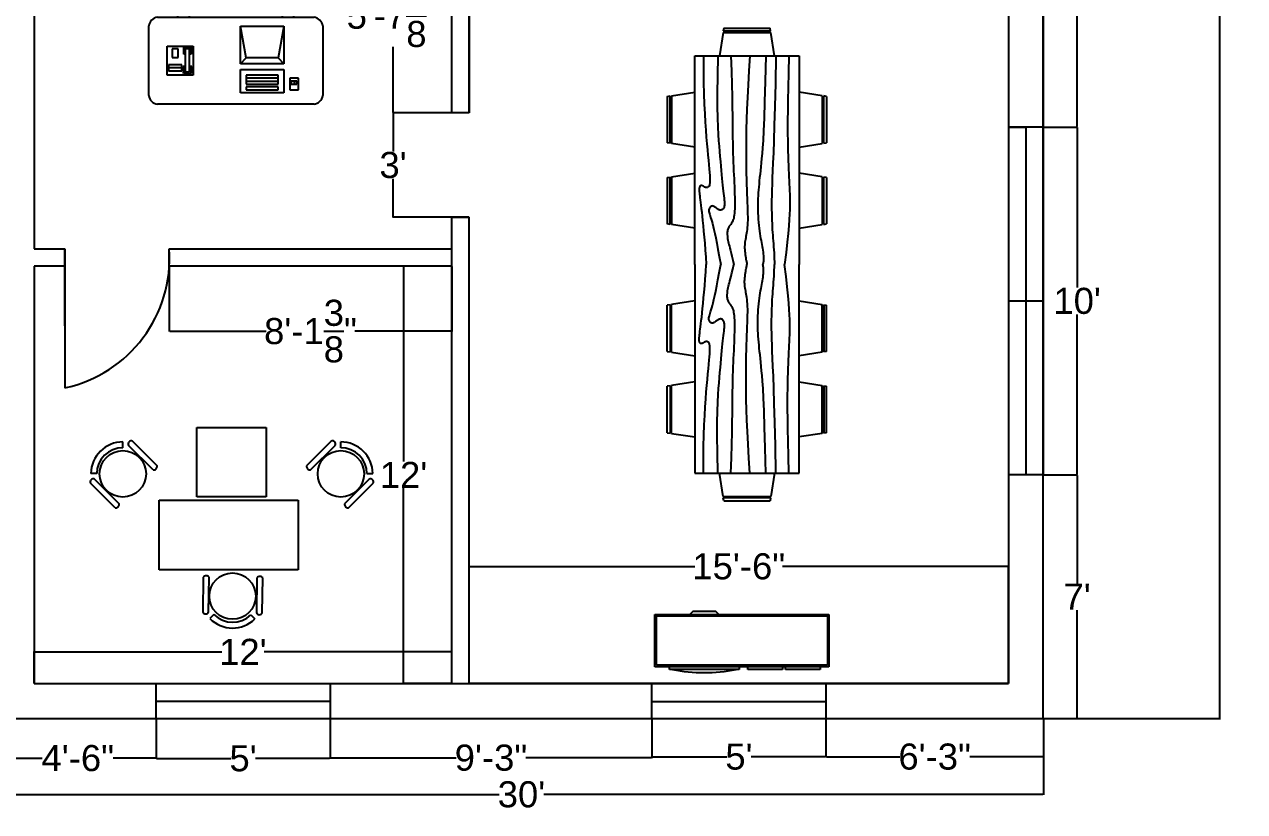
# Model space of a CAD drawing. Header units: inches. Extents: x 90 to 795, y -179 to 540.
# Drawn here: x 374.3 to 795, y -179.1 to 92.5 of the extents above; entities that cross this region are included whole.
import ezdxf

# ---------------------------------------------------------------- set-up
doc = ezdxf.new("R2010")
doc.units = ezdxf.units.IN
doc.header["$MEASUREMENT"] = 0
doc.layers.get('0').update_dxf_attribs({"color": 5})
for name, color, linetype in [('border', 14, 'Continuous'), ('chair', 205, 'Continuous'), ('dimension', 30, 'Continuous'), ('dining table', 65, 'Continuous'), ('door', 100, 'Continuous'), ('table', 140, 'Continuous'), ('technology', 230, 'Continuous'), ('windows', 50, 'Continuous')]:
    doc.layers.add(name, color=color, linetype=linetype)
doc.styles.add('Annotative', font='arial.ttf')
doc.dimstyles.get("Standard").update_dxf_attribs({"dimtxt": 9, "dimasz": 0.18, "dimexe": 0.18, "dimexo": 0.0625, "dimgap": 0.09, "dimtad": 0, "dimtih": 1, "dimtoh": 1, "dimdec": 4, "dimzin": 0, "dimdsep": 46, "dimlunit": 4, "dimtxsty": 'Annotative', "dimcen": 0.09, "dimadec": 0, "dimazin": 0, "dimtfac": 1, "dimtdec": 4, "dimtofl": 0, "dimtmove": 0, "dimatfit": 3, "dimfxl": 1, "dimtolj": 1, "dimtzin": 0, "dimarcsym": 0})

# ---------------------------------------------------------------- blocks, each defined once
blk = doc.blocks.new('*D3')
at = {"layer": 'Defpoints', "color": 0, "transparency": 16777216}
for p in [(725.6, 501.08), (725.6, -146.92), (786.52, -146.92)]:
    blk.add_point(p, dxfattribs=at)
at = {"layer": 'dimension', "color": 0, "lineweight": -2, "transparency": 16777216}
for p, q in [((725.66, 501.08), (786.7, 501.08)), ((786.52, 500.9), (786.52, 181.75)), ((786.52, -146.74), (786.52, 172.42)), ((725.66, -146.92), (786.7, -146.92))]:
    blk.add_line(p, q, dxfattribs=at)
at = {"layer": 'dimension', "color": 0, "transparency": 16777216}
for points in [[(786.49, 500.9), (786.55, 500.9), (786.52, 501.08)], [(786.49, -146.74), (786.55, -146.74), (786.52, -146.92)]]:
    blk.add_solid(points, dxfattribs=at)
at = {"layer": 'dimension', "color": 0, "transparency": 16777216, "insert": (786.52, 177.08), "char_height": 9, "attachment_point": 5, "style": 'Annotative'}
blk.add_mtext("\\A1;54'", dxfattribs=at)
blk = doc.blocks.new('*D6')
at = {"layer": 'Defpoints', "color": 0, "transparency": 16777216}
for p in [(424.22, 9.08), (521.6, 9.08), (424.22, -13.28)]:
    blk.add_point(p, dxfattribs=at)
at = {"layer": 'dimension', "color": 0, "lineweight": -2, "transparency": 16777216}
for p, q in [((424.22, 9.02), (424.22, -13.46)), ((521.6, 9.02), (521.6, -13.46)), ((424.4, -13.28), (457.59, -13.28)), ((521.42, -13.28), (488.24, -13.28))]:
    blk.add_line(p, q, dxfattribs=at)
at = {"layer": 'dimension', "color": 0, "transparency": 16777216}
for points in [[(424.4, -13.25), (424.4, -13.31), (424.22, -13.28)], [(521.42, -13.25), (521.42, -13.31), (521.6, -13.28)]]:
    blk.add_solid(points, dxfattribs=at)
at = {"layer": 'dimension', "color": 0, "transparency": 16777216, "insert": (472.91, -13.28), "char_height": 9, "attachment_point": 5, "style": 'Annotative'}
blk.add_mtext('\\A1;8\'-1{\\H1.000000x;\\S3/8;}"', dxfattribs=at)
blk = doc.blocks.new('*D7')
at = {"layer": 'border', "color": 0, "lineweight": -2, "transparency": 16777216}
for p, q in [((377.6, -134.86), (377.6, -123.78)), ((377.78, -123.96), (442.3, -123.96)), ((521.42, -123.96), (456.9, -123.96)), ((521.6, -134.86), (521.6, -123.78))]:
    blk.add_line(p, q, dxfattribs=at)
at = {"layer": 'border', "color": 0, "transparency": 16777216}
for points in [[(377.78, -123.93), (377.78, -123.99), (377.6, -123.96)], [(521.42, -123.93), (521.42, -123.99), (521.6, -123.96)]]:
    blk.add_solid(points, dxfattribs=at)
at = {"layer": 'Defpoints', "color": 0, "transparency": 16777216}
for p in [(521.6, -123.96), (377.6, -134.92), (521.6, -134.92)]:
    blk.add_point(p, dxfattribs=at)
at = {"layer": 'border', "color": 0, "transparency": 16777216, "insert": (449.6, -123.96), "char_height": 9, "attachment_point": 5, "style": 'Annotative'}
blk.add_mtext("\\A1;12'", dxfattribs=at)
blk = doc.blocks.new('*D9')
at = {"layer": 'Defpoints', "color": 0, "transparency": 16777216}
for p in [(365.66, -146.92), (419.66, -146.92), (419.66, -160.65)]:
    blk.add_point(p, dxfattribs=at)
at = {"layer": 'dimension', "color": 0, "lineweight": -2, "transparency": 16777216}
for p, q in [((365.66, -146.98), (365.66, -160.83)), ((419.66, -146.98), (419.66, -160.83)), ((365.84, -160.65), (380.43, -160.65)), ((419.48, -160.65), (404.9, -160.65))]:
    blk.add_line(p, q, dxfattribs=at)
at = {"layer": 'dimension', "color": 0, "transparency": 16777216}
for points in [[(365.84, -160.62), (365.84, -160.68), (365.66, -160.65)], [(419.48, -160.62), (419.48, -160.68), (419.66, -160.65)]]:
    blk.add_solid(points, dxfattribs=at)
at = {"layer": 'dimension', "color": 0, "transparency": 16777216, "insert": (392.66, -160.65), "char_height": 9, "attachment_point": 5, "style": 'Annotative'}
blk.add_mtext('\\A1;4\'-6"', dxfattribs=at)
blk = doc.blocks.new('*D10')
at = {"layer": 'Defpoints', "color": 0, "transparency": 16777216}
for p in [(419.66, -146.98), (479.66, -146.92), (479.66, -160.71)]:
    blk.add_point(p, dxfattribs=at)
at = {"layer": 'dimension', "color": 0, "lineweight": -2, "transparency": 16777216}
for p, q in [((419.66, -147.04), (419.66, -160.89)), ((479.66, -146.98), (479.66, -160.89)), ((419.84, -160.71), (445.43, -160.71)), ((479.48, -160.71), (453.89, -160.71))]:
    blk.add_line(p, q, dxfattribs=at)
at = {"layer": 'dimension', "color": 0, "transparency": 16777216}
for points in [[(419.84, -160.68), (419.84, -160.74), (419.66, -160.71)], [(479.48, -160.68), (479.48, -160.74), (479.66, -160.71)]]:
    blk.add_solid(points, dxfattribs=at)
at = {"layer": 'dimension', "color": 0, "transparency": 16777216, "insert": (449.66, -160.71), "char_height": 9, "attachment_point": 5, "style": 'Annotative'}
blk.add_mtext("\\A1;5'", dxfattribs=at)
blk = doc.blocks.new('*D11')
at = {"layer": 'Defpoints', "color": 0, "transparency": 16777216}
for p in [(479.66, -146.98), (590.66, -146.92), (590.66, -160.5)]:
    blk.add_point(p, dxfattribs=at)
at = {"layer": 'dimension', "color": 0, "lineweight": -2, "transparency": 16777216}
for p, q in [((479.66, -147.04), (479.66, -160.68)), ((590.66, -146.98), (590.66, -160.68)), ((479.84, -160.5), (523.11, -160.5)), ((590.48, -160.5), (547.21, -160.5))]:
    blk.add_line(p, q, dxfattribs=at)
at = {"layer": 'dimension', "color": 0, "transparency": 16777216}
for points in [[(479.84, -160.47), (479.84, -160.53), (479.66, -160.5)], [(590.48, -160.47), (590.48, -160.53), (590.66, -160.5)]]:
    blk.add_solid(points, dxfattribs=at)
at = {"layer": 'dimension', "color": 0, "transparency": 16777216, "insert": (535.16, -160.5), "char_height": 9, "attachment_point": 5, "style": 'Annotative'}
blk.add_mtext('\\A1;9\'-3"', dxfattribs=at)
blk = doc.blocks.new('*D12')
at = {"layer": 'Defpoints', "color": 0, "transparency": 16777216}
for p in [(590.66, -146.98), (650.66, -146.92), (650.66, -160.13)]:
    blk.add_point(p, dxfattribs=at)
at = {"layer": 'dimension', "color": 0, "lineweight": -2, "transparency": 16777216}
for p, q in [((590.66, -147.04), (590.66, -160.31)), ((650.66, -146.98), (650.66, -160.31)), ((590.84, -160.13), (616.43, -160.13)), ((650.48, -160.13), (624.89, -160.13))]:
    blk.add_line(p, q, dxfattribs=at)
at = {"layer": 'dimension', "color": 0, "transparency": 16777216}
for points in [[(590.84, -160.1), (590.84, -160.16), (590.66, -160.13)], [(650.48, -160.1), (650.48, -160.16), (650.66, -160.13)]]:
    blk.add_solid(points, dxfattribs=at)
at = {"layer": 'dimension', "color": 0, "transparency": 16777216, "insert": (620.66, -160.13), "char_height": 9, "attachment_point": 5, "style": 'Annotative'}
blk.add_mtext("\\A1;5'", dxfattribs=at)
blk = doc.blocks.new('*D13')
at = {"layer": 'Defpoints', "color": 0, "transparency": 16777216}
for p in [(650.66, -146.98), (725.66, -146.92), (725.66, -160.13)]:
    blk.add_point(p, dxfattribs=at)
at = {"layer": 'dimension', "color": 0, "lineweight": -2, "transparency": 16777216}
for p, q in [((650.66, -147.04), (650.66, -160.31)), ((725.66, -146.98), (725.66, -160.31)), ((650.84, -160.13), (676.09, -160.13)), ((725.48, -160.13), (700.24, -160.13))]:
    blk.add_line(p, q, dxfattribs=at)
at = {"layer": 'dimension', "color": 0, "transparency": 16777216}
for points in [[(650.84, -160.1), (650.84, -160.16), (650.66, -160.13)], [(725.48, -160.1), (725.48, -160.16), (725.66, -160.13)]]:
    blk.add_solid(points, dxfattribs=at)
at = {"layer": 'dimension', "color": 0, "transparency": 16777216, "insert": (688.16, -160.13), "char_height": 9, "attachment_point": 5, "style": 'Annotative'}
blk.add_mtext('\\A1;6\'-3"', dxfattribs=at)
blk = doc.blocks.new('Entertainment Center')
at = {"linetype": 'Continuous'}
for p, q in [((-4, 0), (-5, -1)), ((4, 0), (-4, 0)), ((5, -1), (4, 0)), ((-17, -19), (-17, -1)), ((-17, -1), (43, -1)), ((-16.5, -18.5), (-16.5, -1.5)), ((-16.5, -1.5), (42.5, -1.5)), ((42.5, -1.5), (42.5, -18.5)), ((43, -1), (43, -19)), ((43, -19), (-17, -19)), ((42.5, -18.5), (-16.5, -18.5)), ((-12, -20), (-12, -19)), ((12, -20), (-12, -20)), ((12, -19), (12, -20)), ((15, -20), (15, -19)), ((27, -20), (15, -20)), ((27, -19), (27, -20)), ((28, -20), (28, -19)), ((40, -20), (28, -20)), ((40, -19), (40, -20))]:
    blk.add_line(p, q, dxfattribs=at)
blk.add_arc((0, 40), 61, 259.6111, 280.3889, dxfattribs=at)
blk = doc.blocks.new('*D25')
at = {"layer": 'Defpoints', "color": 0, "transparency": 16777216}
for p in [(713.6, -94.49), (527.6, -134.92), (713.6, -134.92)]:
    blk.add_point(p, dxfattribs=at)
at = {"layer": 'dimension', "color": 0, "lineweight": -2, "transparency": 16777216}
for p, q in [((527.6, -134.86), (527.6, -94.31)), ((527.78, -94.49), (605.47, -94.49)), ((713.42, -94.49), (635.72, -94.49)), ((713.6, -134.86), (713.6, -94.31))]:
    blk.add_line(p, q, dxfattribs=at)
at = {"layer": 'dimension', "color": 0, "transparency": 16777216}
for points in [[(527.78, -94.46), (527.78, -94.52), (527.6, -94.49)], [(713.42, -94.46), (713.42, -94.52), (713.6, -94.49)]]:
    blk.add_solid(points, dxfattribs=at)
at = {"layer": 'dimension', "color": 0, "transparency": 16777216, "insert": (620.6, -94.49), "char_height": 9, "attachment_point": 5, "style": 'Annotative'}
blk.add_mtext('\\A1;15\'-6"', dxfattribs=at)
blk = doc.blocks.new('Desk - 30 x 60 in.')
at = {"linetype": 'Continuous'}
for p, q in [((-26.999995, 0), (26.999995, 0)), ((-29.999995, -27), (-29.999995, -3)), ((29.999995, -3), (29.999995, -27)), ((26.999995, -30), (-26.999995, -30)), ((-20.000005, -30), (-20.000005, -31)), ((-20.000005, -31), (-16.000005, -31)), ((-16.000005, -31), (-16.000005, -30)), ((15.999995, -31), (15.999995, -30)), ((19.999995, -31), (15.999995, -31)), ((19.999995, -30), (19.999995, -31))]:
    blk.add_line(p, q, dxfattribs=at)
for centre, start, end in [((-26.499995, -3.5), 98.1301, 171.8699), ((26.499995, -3.5), 8.130102, 81.8699), ((-26.499995, -26.5), 188.1301, 261.8699), ((26.499995, -26.5), 278.1301, 351.8699)]:
    blk.add_arc(centre, 3.535534, start, end, dxfattribs=at)
blk = doc.blocks.new('Computer Terminal')
at = {"linetype": 'Continuous'}
for p, q in [((-10, 11.5), (5, 11.5)), ((-8, 0.5), (-10, 11.5)), ((-10, -1.5), (-10, 11.5)), ((5, 11.5), (3, 0.5)), ((5, 11.5), (5, -1.5)), ((-10, -1.5), (-8, 0.5)), ((3, 0.5), (-8, 0.5)), ((3, 0.5), (5, -1.5)), ((5, -1.5), (-10, -1.5)), ((-10, -11.5), (-10, -3.5)), ((-10, -3.5), (5, -3.5)), ((5, -3.5), (5, -11.5)), ((-8, -5.5), (-8, -8.5)), ((3, -5.5), (-8, -5.5)), ((3, -6.5), (-8, -6.5)), ((-8, -7.5), (3, -7.5)), ((3, -8.5), (3, -5.5)), ((10, -6.5), (7, -6.5)), ((7, -6.5), (7, -10.5)), ((9.5, -7.5), (7.5, -7.5)), ((7.5, -7.5), (7.5, -8.5)), ((8.5, -7.5), (8.5, -8.5)), ((9.5, -8.5), (9.5, -7.5)), ((10, -10.5), (10, -6.5)), ((5, -11.5), (-10, -11.5)), ((-8, -8.5), (3, -8.5)), ((-8, -9.5), (-8, -10.5)), ((3, -9.5), (-8, -9.5)), ((-8, -10.5), (3, -10.5)), ((3, -10.5), (3, -9.5)), ((7, -10.5), (10, -10.5)), ((7.5, -8.5), (9.5, -8.5))]:
    blk.add_line(p, q, dxfattribs=at)
blk = doc.blocks.new('Phone - Desk')
at = {"linetype": 'Continuous'}
for p, q in [((-4.5, -5), (-4.5, 5)), ((-4.5, 5), (4.5, 5)), ((-4, 4.5), (-4, 2)), ((-3.75, 4.5), (-3.75, 2.25)), ((-1.25, 4.5), (-3.75, 4.5)), ((-1.25, 2.25), (-1.25, 4.5)), ((-1, 2), (-1, 4.5)), ((4.5, 5), (4.5, -5)), ((-4, 2), (-3.25, 2)), ((-3.75, 2.25), (-3.25, 2.25)), ((-3.25, 4), (-3.25, -4)), ((-3.25, 4), (-1.75, 4)), ((-1.75, -4), (-1.75, 4)), ((-1.75, 2.25), (-1.25, 2.25)), ((-1.75, 2), (-1, 2)), ((4, 3.5), (-0.5, 3.5)), ((-0.5, 3.5), (-0.5, 1.5)), ((-0.5, 2.5), (4, 2.5)), ((-0.5, 1.5), (4, 1.5)), ((4, 1.5), (4, 3.5)), ((-3.75, -2.25), (-3.25, -2.25)), ((-3.75, -4.5), (-3.75, -2.25)), ((-3.25, -4), (-1.75, -4)), ((-1.75, -2.25), (-1.25, -2.25)), ((-1.25, -2.25), (-1.25, -4.5)), ((2.75, -1), (0.75, -1)), ((0.75, -1), (0.75, -4)), ((0.75, -4), (2.75, -4)), ((2.75, -4), (2.75, -1)), ((4.5, -5), (-4.5, -5)), ((-1.25, -4.5), (-3.75, -4.5))]:
    blk.add_line(p, q, dxfattribs=at)
blk = doc.blocks.new('*D31')
at = {"layer": 'Defpoints', "color": 0, "transparency": 16777216}
for p in [(501.38, 61.96), (527.6, 61.96), (527.6, 25.96)]:
    blk.add_point(p, dxfattribs=at)
at = {"layer": 'dimension', "color": 0, "lineweight": -2, "transparency": 16777216}
for p, q in [((527.54, 61.96), (501.2, 61.96)), ((501.38, 61.78), (501.38, 48.65)), ((501.38, 26.14), (501.38, 39.27)), ((527.54, 25.96), (501.2, 25.96))]:
    blk.add_line(p, q, dxfattribs=at)
at = {"layer": 'dimension', "color": 0, "transparency": 16777216}
for points in [[(501.35, 61.78), (501.41, 61.78), (501.38, 61.96)], [(501.35, 26.14), (501.41, 26.14), (501.38, 25.96)]]:
    blk.add_solid(points, dxfattribs=at)
at = {"layer": 'dimension', "color": 0, "transparency": 16777216, "insert": (501.38, 43.96), "char_height": 9, "attachment_point": 5, "style": 'Annotative'}
blk.add_mtext("\\A1;3'", dxfattribs=at)
blk = doc.blocks.new('*D32')
at = {"layer": 'Defpoints', "color": 0, "transparency": 16777216}
for p in [(365.66, -146.92), (725.66, -146.92), (725.66, -173.15)]:
    blk.add_point(p, dxfattribs=at)
at = {"layer": 'dimension', "color": 0, "lineweight": -2, "transparency": 16777216}
for p, q in [((365.66, -146.98), (365.66, -173.33)), ((725.66, -146.98), (725.66, -173.33)), ((365.84, -173.15), (537.94, -173.15)), ((725.48, -173.15), (553.39, -173.15))]:
    blk.add_line(p, q, dxfattribs=at)
at = {"layer": 'dimension', "color": 0, "transparency": 16777216}
for points in [[(365.84, -173.12), (365.84, -173.18), (365.66, -173.15)], [(725.48, -173.12), (725.48, -173.18), (725.66, -173.15)]]:
    blk.add_solid(points, dxfattribs=at)
at = {"layer": 'dimension', "color": 0, "transparency": 16777216, "insert": (545.66, -173.15), "char_height": 9, "attachment_point": 5, "style": 'Annotative'}
blk.add_mtext("\\A1;30'", dxfattribs=at)
blk = doc.blocks.new('*D33')
at = {"layer": 'Defpoints', "color": 0, "transparency": 16777216}
for p in [(725.6, -62.92), (737.29, -62.92), (725.6, -146.92)]:
    blk.add_point(p, dxfattribs=at)
at = {"layer": 'dimension', "color": 0, "lineweight": -2, "transparency": 16777216}
for p, q in [((725.66, -62.92), (737.47, -62.92)), ((737.29, -63.1), (737.29, -100.33)), ((737.29, -146.74), (737.29, -109.51)), ((725.66, -146.92), (737.47, -146.92))]:
    blk.add_line(p, q, dxfattribs=at)
at = {"layer": 'dimension', "color": 0, "transparency": 16777216}
for points in [[(737.26, -63.1), (737.32, -63.1), (737.29, -62.92)], [(737.26, -146.74), (737.32, -146.74), (737.29, -146.92)]]:
    blk.add_solid(points, dxfattribs=at)
at = {"layer": 'dimension', "color": 0, "transparency": 16777216, "insert": (737.29, -104.92), "char_height": 9, "attachment_point": 5, "style": 'Annotative'}
blk.add_mtext("\\A1;7'", dxfattribs=at)
blk = doc.blocks.new('*D34')
at = {"layer": 'Defpoints', "color": 0, "transparency": 16777216}
for p in [(725.6, 57.08), (737.29, 57.08), (725.6, -62.92)]:
    blk.add_point(p, dxfattribs=at)
at = {"layer": 'dimension', "color": 0, "lineweight": -2, "transparency": 16777216}
for p, q in [((725.66, 57.08), (737.47, 57.08)), ((737.29, 56.9), (737.29, 1.77)), ((737.29, -62.74), (737.29, -7.6)), ((725.66, -62.92), (737.47, -62.92))]:
    blk.add_line(p, q, dxfattribs=at)
at = {"layer": 'dimension', "color": 0, "transparency": 16777216}
for points in [[(737.26, 56.9), (737.32, 56.9), (737.29, 57.08)], [(737.26, -62.74), (737.32, -62.74), (737.29, -62.92)]]:
    blk.add_solid(points, dxfattribs=at)
at = {"layer": 'dimension', "color": 0, "transparency": 16777216, "insert": (737.29, -2.92), "char_height": 9, "attachment_point": 5, "style": 'Annotative'}
blk.add_mtext("\\A1;10'", dxfattribs=at)
blk = doc.blocks.new('*D35')
at = {"layer": 'Defpoints', "color": 0, "transparency": 16777216}
for p in [(725.6, 197.08), (737.26, 197.08), (725.6, 57.08)]:
    blk.add_point(p, dxfattribs=at)
at = {"layer": 'dimension', "color": 0, "lineweight": -2, "transparency": 16777216}
for p, q in [((725.66, 197.08), (737.44, 197.08)), ((737.26, 196.9), (737.26, 131.77)), ((737.26, 57.26), (737.26, 122.4)), ((725.66, 57.08), (737.44, 57.08))]:
    blk.add_line(p, q, dxfattribs=at)
at = {"layer": 'dimension', "color": 0, "transparency": 16777216}
for points in [[(737.23, 196.9), (737.29, 196.9), (737.26, 197.08)], [(737.23, 57.26), (737.29, 57.26), (737.26, 57.08)]]:
    blk.add_solid(points, dxfattribs=at)
at = {"layer": 'dimension', "color": 0, "transparency": 16777216, "insert": (737.26, 127.08), "char_height": 9, "attachment_point": 5, "style": 'Annotative'}
blk.add_mtext('\\A1;11\'-8"', dxfattribs=at)
blk = doc.blocks.new('*D47')
at = {"layer": 'Defpoints', "color": 0, "transparency": 16777216}
for p in [(501.38, 129.08), (521.6, 129.08), (521.6, 61.96)]:
    blk.add_point(p, dxfattribs=at)
at = {"layer": 'dimension', "color": 0, "lineweight": -2, "transparency": 16777216}
for p, q in [((521.54, 129.08), (501.2, 129.08)), ((501.38, 128.9), (501.38, 106.3)), ((501.38, 62.14), (501.38, 84.74)), ((521.54, 61.96), (501.2, 61.96))]:
    blk.add_line(p, q, dxfattribs=at)
at = {"layer": 'dimension', "color": 0, "transparency": 16777216}
for points in [[(501.35, 128.9), (501.41, 128.9), (501.38, 129.08)], [(501.35, 62.14), (501.41, 62.14), (501.38, 61.96)]]:
    blk.add_solid(points, dxfattribs=at)
at = {"layer": 'dimension', "color": 0, "transparency": 16777216, "insert": (501.38, 95.52), "char_height": 9, "attachment_point": 5, "style": 'Annotative'}
blk.add_mtext('\\A1;5\'-7{\\H1.000000x;\\S1/8;}"', dxfattribs=at)
blk = doc.blocks.new('*D48')
at = {"layer": 'Defpoints', "color": 0, "transparency": 16777216}
for p in [(504.99, 9.08), (521.6, 9.08), (521.6, -134.92)]:
    blk.add_point(p, dxfattribs=at)
at = {"layer": 'dimension', "color": 0, "lineweight": -2, "transparency": 16777216}
for p, q in [((521.54, 9.08), (504.81, 9.08)), ((504.99, 8.9), (504.99, -58.31)), ((504.99, -134.74), (504.99, -67.53)), ((521.54, -134.92), (504.81, -134.92))]:
    blk.add_line(p, q, dxfattribs=at)
at = {"layer": 'dimension', "color": 0, "transparency": 16777216}
for points in [[(504.96, 8.9), (505.02, 8.9), (504.99, 9.08)], [(504.96, -134.74), (505.02, -134.74), (504.99, -134.92)]]:
    blk.add_solid(points, dxfattribs=at)
at = {"layer": 'dimension', "color": 0, "transparency": 16777216, "insert": (504.99, -62.92), "char_height": 9, "attachment_point": 5, "style": 'Annotative'}
blk.add_mtext("\\A1;12'", dxfattribs=at)

msp = doc.modelspace()

# ---------------------------------------------------------------- linework, layer by layer
for p, q in [((527.59969, 61.95707), (527.59969, 129.08207)), ((527.59969, 61.95707), (521.59969, 61.95707)), ((521.59969, 25.95707), (527.59969, 25.95707)), ((388.22469, -11.5187), (388.22469, 15.08207)), ((424.22469, 9.01957), (424.22469, 15.08207)), ((377.59969, 9.08207), (377.59969, 9.08207)), ((521.59969, 9.08207), (424.22469, 9.08207)), ((590.66219, -147.04293), (590.66219, -146.54293))]:
    msp.add_line(p, q)
at = {"layer": 'border'}
for p, q in [((725.59969, 197.08207), (725.59969, 57.08207)), ((377.59969, 129.08207), (377.59969, 15.08207)), ((521.59969, 61.95707), (521.59969, 129.08207)), ((527.59969, 129.08207), (527.59969, 61.95707)), ((725.59969, -146.91793), (725.59969, 129.08207)), ((713.59969, 98.86013), (713.59969, -134.91793)), ((725.59969, 57.08207), (725.59969, -2.91793)), ((521.59969, 9.08207), (521.59969, 25.95707)), ((527.59969, -134.91793), (527.59969, 25.95707)), ((377.59969, 15.08207), (388.22469, 15.08207)), ((424.22469, 15.08207), (521.59969, 15.08207)), ((388.22469, 9.08207), (377.59969, 9.08207)), ((377.59969, 9.08207), (377.59969, -134.91793)), ((521.59969, 9.08207), (424.22469, 9.08207)), ((521.59969, -134.91793), (521.59969, 9.08207)), ((725.59969, -2.91793), (725.59969, -62.91793)), ((377.59969, -134.91793), (713.59969, -134.91793)), ((377.59969, -134.91793), (521.59969, -134.91793)), ((713.59969, -134.91793), (527.59969, -134.91793)), ((590.66219, -134.91793), (650.66219, -134.91793)), ((365.66219, -146.91793), (725.59969, -146.91793)), ((365.66219, -146.91793), (419.66219, -146.91793)), ((479.66219, -146.91793), (590.66219, -146.91793)), ((590.66219, -146.91793), (650.66219, -146.91793))]:
    msp.add_line(p, q, dxfattribs=at)
at = {"layer": 'chair'}
for p, q in [((408.23736, -53.5301), (408.2478, -51.53013)), ((418.61677, -61.19771), (410.13149, -52.71243)), ((411.5457, -51.29822), (420.03099, -59.7835)), ((480.034, -51.29822), (471.54872, -59.7835)), ((472.96293, -61.19771), (481.44821, -52.71243)), ((483.34235, -53.5301), (483.3319, -51.53013)), ((399.19062, -62.4622), (397.19068, -62.44714)), ((492.38908, -62.4622), (494.38903, -62.44714)), ((405.53505, -74.27943), (397.04977, -65.79415)), ((398.46398, -64.37994), (406.94926, -72.86522)), ((493.11572, -64.37994), (484.63044, -72.86522)), ((486.04465, -74.27943), (494.52993, -65.79415)), ((435.94564, -98.14323), (435.76881, -110.14193)), ((437.76859, -110.1714), (437.94542, -98.1727)), ((454.44398, -98.41586), (454.26715, -110.41455)), ((456.26693, -110.44403), (456.44376, -98.44533)), ((439.62583, -111.0411), (438.20146, -112.44508)), ((452.3386, -111.14739), (453.7393, -112.575))]:
    msp.add_line(p, q, dxfattribs=at)
for centre in [(408.19036, -62.52998), (483.38934, -62.52998), (446.03548, -104.72316)]:
    msp.add_circle(centre, 8, dxfattribs=at)
for centre, radius, start, end in [((408.19036, -62.52998), 11, 89.7008281, 179.568539), ((408.19036, -62.52998), 9, 89.7008281, 179.568539), ((411.0687, -52.23542), 1.05161, 63.0253232, 206.9746768), ((480.51101, -52.23542), 1.05161, 333.0253232, 116.9746768), ((483.38934, -62.52998), 11, 0.431461, 90.2991719), ((483.38934, -62.52998), 9, 0.431461, 90.2991719), ((418.75112, -59.91784), 1.2869, 264.0077811, 5.9922189), ((472.82859, -59.91784), 1.2869, 174.0077811, 275.9922189), ((397.98697, -65.31714), 1.05161, 63.0253232, 206.9746768), ((493.59273, -65.31714), 1.05161, 333.0253232, 116.9746768), ((405.66939, -72.99956), 1.2869, 264.0077811, 5.9922189), ((485.91031, -72.99956), 1.2869, 174.0077811, 275.9922189), ((436.9336, -98.96789), 1.2869, 38.163427, 140.1478649), ((455.43194, -99.24051), 1.2869, 38.163427, 140.1478649), ((436.77349, -109.83129), 1.05161, 197.1809691, 341.1303227), ((446.03548, -104.72316), 11, 224.587107, 314.4548178), ((446.03548, -104.72316), 9, 224.587107, 314.4548178), ((455.27183, -110.10392), 1.05161, 197.1809691, 341.1303227)]:
    msp.add_arc(centre, radius, start, end, dxfattribs=at)
at = {"layer": 'dining table', "linetype": 'Continuous'}
for p, q in [((615.17056, 89.66714), (613.9201, 81.66414)), ((615.17443, 89.66654), (631.64399, 89.66654)), ((615.40484, 91.16654), (615.24867, 90.16694)), ((631.56327, 90.16654), (615.25146, 90.16654)), ((615.40484, 91.16654), (631.40484, 91.16654)), ((631.56115, 90.16624), (631.40484, 91.16654)), ((632.8896, 81.66414), (631.63934, 89.66584)), ((605.40484, 9.66654), (605.40484, 81.66654)), ((605.40484, 81.66654), (641.40484, 81.66654)), ((641.40484, 81.66654), (641.40484, 9.66654)), ((595.90484, 67.66654), (596.90442, 67.82274)), ((595.90484, 67.66654), (595.90484, 51.66654)), ((596.90484, 51.50814), (596.90484, 67.81994)), ((597.40425, 67.90084), (605.40722, 69.15124)), ((597.40484, 67.89694), (597.40484, 51.42734)), ((649.40544, 67.90084), (641.40246, 69.15124)), ((649.40484, 67.89694), (649.40484, 51.42734)), ((649.90484, 51.50814), (649.90484, 67.81994)), ((650.90484, 67.66654), (649.90528, 67.82274)), ((650.90484, 67.66654), (650.90484, 51.66654)), ((596.90518, 51.51024), (595.90484, 51.66654)), ((605.40722, 50.18174), (597.40558, 51.43204)), ((641.40246, 50.18174), (649.40412, 51.43204)), ((649.90451, 51.51024), (650.90484, 51.66654)), ((595.90484, 39.66654), (596.90442, 39.82274)), ((595.90484, 39.66654), (595.90484, 23.66654)), ((596.90484, 23.50814), (596.90484, 39.81994)), ((597.40425, 39.90084), (605.40722, 41.15124)), ((597.40484, 39.89694), (597.40484, 23.42734)), ((649.40544, 39.90084), (641.40246, 41.15124)), ((649.40484, 39.89694), (649.40484, 23.42734)), ((649.90484, 23.50814), (649.90484, 39.81994)), ((650.90484, 39.66654), (649.90528, 39.82274)), ((650.90484, 39.66654), (650.90484, 23.66654)), ((596.90518, 23.51024), (595.90484, 23.66654)), ((605.40722, 22.18174), (597.40558, 23.43204)), ((641.40246, 22.18174), (649.40412, 23.43204)), ((649.90451, 23.51024), (650.90484, 23.66654)), ((605.40484, 9.66654), (605.40484, -62.33346)), ((641.40484, -62.33346), (641.40484, 9.66654)), ((596.90518, -4.17716), (595.90484, -4.33346)), ((596.90484, -4.17506), (596.90484, -20.48686)), ((597.40484, -20.56386), (597.40484, -4.09426)), ((605.40722, -2.84866), (597.40558, -4.09896)), ((641.40246, -2.84866), (649.40412, -4.09896)), ((649.40484, -20.56386), (649.40484, -4.09426)), ((649.90451, -4.17716), (650.90484, -4.33346)), ((649.90484, -4.17506), (649.90484, -20.48686)), ((595.90484, -20.33346), (595.90484, -4.33346)), ((650.90484, -20.33346), (650.90484, -4.33346)), ((595.90484, -20.33346), (596.90442, -20.48966)), ((597.40425, -20.56776), (605.40722, -21.81816)), ((649.40544, -20.56776), (641.40246, -21.81816)), ((650.90484, -20.33346), (649.90528, -20.48966)), ((596.90518, -32.17716), (595.90484, -32.33346)), ((595.90484, -48.33346), (595.90484, -32.33346)), ((596.90484, -32.17506), (596.90484, -48.48686)), ((597.40484, -48.56386), (597.40484, -32.09426)), ((605.40722, -30.84866), (597.40558, -32.09896)), ((641.40246, -30.84866), (649.40412, -32.09896)), ((649.40484, -48.56386), (649.40484, -32.09426)), ((649.90451, -32.17716), (650.90484, -32.33346)), ((649.90484, -32.17506), (649.90484, -48.48686)), ((650.90484, -48.33346), (650.90484, -32.33346)), ((595.90484, -48.33346), (596.90442, -48.48966)), ((597.40425, -48.56776), (605.40722, -49.81816)), ((649.40544, -48.56776), (641.40246, -49.81816)), ((650.90484, -48.33346), (649.90528, -48.48966)), ((605.40484, -62.33346), (641.40484, -62.33346)), ((615.17056, -70.33406), (613.9201, -62.33106)), ((632.8896, -62.33106), (631.63934, -70.33276)), ((615.17443, -70.33346), (631.64399, -70.33346)), ((615.40484, -71.83346), (615.24867, -70.83386)), ((631.56327, -70.83346), (615.25146, -70.83346)), ((631.56115, -70.83316), (631.40484, -71.83346)), ((615.40484, -71.83346), (631.40484, -71.83346))]:
    msp.add_line(p, q, dxfattribs=at)
for points in [[(608.40484, 81.66654), (608.4273, 76.84374), (608.49078, 72.47444), (608.58941, 68.52034), (608.71734, 64.94254), (608.86871, 61.70274), (609.03766, 58.76224), (609.21832, 56.08244), (609.40484, 53.62484), (609.59169, 51.35694), (609.77463, 49.27004), (609.94976, 47.36194), (610.11318, 45.63004), (610.26096, 44.07204), (610.38922, 42.68544), (610.49404, 41.46774), (610.57151, 40.41654), (610.61871, 39.52724), (610.63661, 38.78634), (610.62717, 38.17824), (610.59234, 37.68734), (610.53407, 37.29804), (610.45432, 36.99464), (610.35504, 36.76164), (610.23818, 36.58324), (610.10585, 36.44604), (609.96083, 36.34494), (609.80605, 36.27704), (609.64443, 36.23944), (609.4789, 36.22924), (609.31239, 36.24334), (609.14784, 36.27904), (608.98818, 36.33324), (608.83567, 36.40274), (608.69, 36.48294), (608.55019, 36.56904), (608.41526, 36.65614), (608.28424, 36.73934), (608.15614, 36.81364), (608.03001, 36.87434), (607.90484, 36.91654), (607.78017, 36.93604), (607.65745, 36.93214), (607.53863, 36.90484), (607.42568, 36.85404), (607.32053, 36.77984), (607.22516, 36.68214), (607.1415, 36.56104), (607.07151, 36.41654), (607.01682, 36.24764), (606.97776, 36.04934), (606.95432, 35.81594), (606.94651, 35.54154), (606.95432, 35.22024), (606.97776, 34.84624), (607.01682, 34.41364), (607.07151, 33.91654), (607.14166, 33.34814), (607.22646, 32.69714), (607.32493, 31.95144), (607.43609, 31.09884), (607.55898, 30.12704), (607.6926, 29.02394), (607.836, 27.77724), (607.98818, 26.37484), (608.14817, 24.80754), (608.315, 23.07864), (608.48769, 21.19444), (608.66526, 19.16134), (608.84674, 16.98564), (609.03114, 14.67364), (609.21751, 12.23184), (609.40484, 9.66654)], [(613.40484, 81.66654), (613.2621, 74.64314), (613.20042, 68.83904), (613.20709, 64.09064), (613.26943, 60.23424), (613.37473, 57.10644), (613.51031, 54.54354), (613.66347, 52.38194), (613.82151, 50.45824), (613.97402, 48.63634), (614.11969, 46.89114), (614.2595, 45.22504), (614.39443, 43.64054), (614.52545, 42.13994), (614.65354, 40.72574), (614.77968, 39.40054), (614.90484, 38.16654), (615.02935, 37.02544), (615.15094, 35.97514), (615.26666, 35.01274), (615.37359, 34.13534), (615.46881, 33.33984), (615.54937, 32.62354), (615.61236, 31.98344), (615.65484, 31.41654), (615.67454, 30.91944), (615.67177, 30.48684), (615.64752, 30.11284), (615.60276, 29.79154), (615.53847, 29.51714), (615.45562, 29.28374), (615.3552, 29.08544), (615.23818, 28.91654), (615.10569, 28.77214), (614.95953, 28.65224), (614.80165, 28.55764), (614.63401, 28.48944), (614.45855, 28.44854), (614.27724, 28.43604), (614.09202, 28.45284), (613.90484, 28.49984), (613.71734, 28.57704), (613.52984, 28.67954), (613.34234, 28.80164), (613.15484, 28.93734), (612.96734, 29.08094), (612.77984, 29.22644), (612.59234, 29.36804), (612.40484, 29.49984), (612.21751, 29.61654), (612.03114, 29.71474), (611.84674, 29.79134), (611.66526, 29.84364), (611.48769, 29.86854), (611.315, 29.86314), (611.14817, 29.82454), (610.98818, 29.74984), (610.83648, 29.63704), (610.69651, 29.48814), (610.57216, 29.30604), (610.46734, 29.09364), (610.38596, 28.85384), (610.33193, 28.58974), (610.30914, 28.30404), (610.32151, 27.99984), (610.37172, 27.67714), (610.45758, 27.32474), (610.57566, 26.92834), (610.72255, 26.47384), (610.89483, 25.94704), (611.08909, 25.33384), (611.3019, 24.62004), (611.52984, 23.79154), (611.7713, 22.83084), (612.0318, 21.70754), (612.31866, 20.38794), (612.63922, 18.83834), (613.00079, 17.02514), (613.4107, 14.91454), (613.87628, 12.47294), (614.40484, 9.66654)], [(617.90484, 81.66654), (618.07004, 76.38224), (618.19521, 71.73554), (618.28717, 67.66114), (618.35276, 64.09364), (618.39882, 60.96744), (618.43219, 58.21734), (618.45969, 55.77774), (618.48818, 53.58324), (618.52317, 51.57554), (618.565, 49.72514), (618.61269, 48.00944), (618.66526, 46.40614), (618.72174, 44.89264), (618.78114, 43.44654), (618.84251, 42.04524), (618.90484, 40.66654), (618.96702, 39.29354), (619.02724, 37.93214), (619.08355, 36.59424), (619.13401, 35.29154), (619.17665, 34.03564), (619.20953, 32.83844), (619.23069, 31.71144), (619.23818, 30.66654), (619.23036, 29.71254), (619.20693, 28.84754), (619.16786, 28.06644), (619.11318, 27.36444), (619.04286, 26.73664), (618.95693, 26.17824), (618.85536, 25.68424), (618.73818, 25.24984), (618.60585, 24.86964), (618.46083, 24.53634), (618.30605, 24.24204), (618.14443, 23.97904), (617.9789, 23.73944), (617.81239, 23.51544), (617.64784, 23.29934), (617.48818, 23.08314), (617.33616, 22.86004), (617.19391, 22.62614), (617.06337, 22.37864), (616.94651, 22.11444), (616.84527, 21.83074), (616.76161, 21.52454), (616.69749, 21.19304), (616.65484, 20.83314), (616.63515, 20.44304), (616.63792, 20.02454), (616.66217, 19.58074), (616.70693, 19.11444), (616.77122, 18.62864), (616.85406, 18.12614), (616.95448, 17.61004), (617.07151, 17.08314), (617.20497, 16.54234), (617.35797, 15.95944), (617.5344, 15.30044), (617.73818, 14.53114), (617.9732, 13.61724), (618.24338, 12.52454), (618.55263, 11.21904), (618.90484, 9.66654)], [(624.40484, 81.66654), (624.06394, 76.45804), (623.787, 71.68604), (623.56768, 67.31844), (623.39963, 63.32284), (623.27651, 59.66704), (623.19195, 56.31884), (623.13962, 53.24614), (623.11318, 50.41654), (623.10691, 47.80054), (623.11773, 45.37874), (623.14321, 43.13484), (623.18088, 41.05194), (623.22833, 39.11364), (623.2831, 37.30324), (623.34275, 35.60424), (623.40484, 33.99984), (623.46685, 32.47664), (623.52594, 31.03244), (623.57916, 29.66834), (623.62359, 28.38524), (623.65631, 27.18424), (623.67437, 26.06624), (623.67486, 25.03224), (623.65484, 24.08314), (623.61252, 23.21844), (623.55068, 22.43084), (623.4732, 21.71164), (623.38401, 21.05194), (623.287, 20.44304), (623.18609, 19.87614), (623.08518, 19.34244), (622.98818, 18.83314), (622.89866, 18.34004), (622.81891, 17.85664), (622.75087, 17.37714), (622.69651, 16.89564), (622.65777, 16.40644), (622.63661, 15.90354), (622.63499, 15.38104), (622.65484, 14.83314), (622.697, 14.25774), (622.75771, 13.66714), (622.83209, 13.07754), (622.91526, 12.50504), (623.00234, 11.96574), (623.08844, 11.47574), (623.16868, 11.05124), (623.23818, 10.70814), (623.29319, 10.45664), (623.33453, 10.28174), (623.36415, 10.16254), (623.38401, 10.07794), (623.39605, 10.00714), (623.40224, 9.92884), (623.40452, 9.82234), (623.40484, 9.66654)], [(629.90484, 81.66654), (629.71751, 72.85084), (629.53114, 65.75054), (629.34674, 60.13554), (629.16526, 55.77594), (628.98769, 52.44174), (628.815, 49.90284), (628.64817, 47.92944), (628.48818, 46.29154), (628.33583, 44.79574), (628.1913, 43.39504), (628.05458, 42.07934), (627.92568, 40.83844), (627.80458, 39.66194), (627.6913, 38.53954), (627.58583, 37.46124), (627.48818, 36.41654), (627.39866, 35.39604), (627.31891, 34.39314), (627.25087, 33.40184), (627.19651, 32.41654), (627.15777, 31.43114), (627.13661, 30.43994), (627.13499, 29.43704), (627.15484, 28.41654), (627.19732, 27.37534), (627.26031, 26.32144), (627.34088, 25.26564), (627.43609, 24.21864), (627.54303, 23.19114), (627.65875, 22.19384), (627.78033, 21.23764), (627.90484, 20.33314), (628.02976, 19.48804), (628.15419, 18.69714), (628.27765, 17.95204), (628.39963, 17.24464), (628.51967, 16.56654), (628.63726, 15.90934), (628.75193, 15.26494), (628.86318, 14.62484), (628.96921, 13.98284), (629.06305, 13.34034), (629.13637, 12.70074), (629.18088, 12.06754), (629.18829, 11.44414), (629.15029, 10.83384), (629.05857, 10.24014), (628.90484, 9.66654)], [(633.40484, 81.66654), (633.21783, 72.06874), (633.03375, 64.13404), (632.85553, 57.65044), (632.68609, 52.40614), (632.52838, 48.18914), (632.38531, 44.78764), (632.25982, 41.98964), (632.15484, 39.58324), (632.07249, 37.38984), (632.01161, 35.36444), (631.97027, 33.49534), (631.94651, 31.77074), (631.93837, 30.17894), (631.94391, 28.70824), (631.96116, 27.34684), (631.98818, 26.08314), (632.02325, 24.90494), (632.06565, 23.79804), (632.11488, 22.74774), (632.17047, 21.73944), (632.23191, 20.75844), (632.29872, 19.79024), (632.37042, 18.82004), (632.44651, 17.83314), (632.52602, 16.81914), (632.60601, 15.78374), (632.68308, 14.73654), (632.7538, 13.68734), (632.81475, 12.64604), (632.86252, 11.62224), (632.89369, 10.62584), (632.90484, 9.66654)], [(637.90484, 81.66654), (637.73997, 75.75464), (637.61708, 70.69974), (637.53131, 66.39774), (637.47776, 62.74464), (637.45155, 59.63654), (637.44781, 56.96924), (637.46165, 54.63894), (637.48818, 52.54154), (637.52317, 50.58894), (637.565, 48.75704), (637.61269, 47.03744), (637.66526, 45.42174), (637.72174, 43.90184), (637.78114, 42.46924), (637.84251, 41.11584), (637.90484, 39.83324), (637.96694, 38.61114), (638.02659, 37.43154), (638.08136, 36.27434), (638.1288, 35.11964), (638.16648, 33.94734), (638.19195, 32.73754), (638.20278, 31.47004), (638.19651, 30.12484), (638.16908, 28.67324), (638.10992, 27.05134), (638.00681, 25.18614), (637.84755, 23.00504), (637.61993, 20.43534), (637.31174, 17.40414), (636.91078, 13.83884), (636.40484, 9.66654)], [(608.40484, -62.33346), (608.4273, -57.51066), (608.49078, -53.14136), (608.58941, -49.18726), (608.71734, -45.60946), (608.86871, -42.36966), (609.03766, -39.42916), (609.21832, -36.74936), (609.40484, -34.29176), (609.59169, -32.02386), (609.77463, -29.93696), (609.94976, -28.02886), (610.11318, -26.29696), (610.26096, -24.73896), (610.38922, -23.35236), (610.49404, -22.13466), (610.57151, -21.08346), (610.61871, -20.19416), (610.63661, -19.45326), (610.62717, -18.84516), (610.59234, -18.35426), (610.53407, -17.96496), (610.45432, -17.66156), (610.35504, -17.42856), (610.23818, -17.25016), (610.10585, -17.11296), (609.96083, -17.01186), (609.80605, -16.94396), (609.64443, -16.90636), (609.4789, -16.89616), (609.31239, -16.91026), (609.14784, -16.94596), (608.98818, -17.00016), (608.83567, -17.06966), (608.69, -17.14986), (608.55019, -17.23596), (608.41526, -17.32306), (608.28424, -17.40626), (608.15614, -17.48056), (608.03001, -17.54126), (607.90484, -17.58346), (607.78017, -17.60296), (607.65745, -17.59906), (607.53863, -17.57176), (607.42568, -17.52096), (607.32053, -17.44676), (607.22516, -17.34906), (607.1415, -17.22796), (607.07151, -17.08346), (607.01682, -16.91456), (606.97776, -16.71626), (606.95432, -16.48286), (606.94651, -16.20846), (606.95432, -15.88716), (606.97776, -15.51316), (607.01682, -15.08056), (607.07151, -14.58346), (607.14166, -14.01506), (607.22646, -13.36406), (607.32493, -12.61836), (607.43609, -11.76576), (607.55898, -10.79396), (607.6926, -9.69086), (607.836, -8.44416), (607.98818, -7.04176), (608.14817, -5.47446), (608.315, -3.74556), (608.48769, -1.86136), (608.66526, 0.17174), (608.84674, 2.34744), (609.03114, 4.65944), (609.21751, 7.10124), (609.40484, 9.66654)], [(613.40484, -62.33346), (613.2621, -55.31006), (613.20042, -49.50596), (613.20709, -44.75756), (613.26943, -40.90116), (613.37473, -37.77336), (613.51031, -35.21046), (613.66347, -33.04886), (613.82151, -31.12516), (613.97402, -29.30326), (614.11969, -27.55806), (614.2595, -25.89196), (614.39443, -24.30746), (614.52545, -22.80686), (614.65354, -21.39266), (614.77968, -20.06746), (614.90484, -18.83346), (615.02935, -17.69236), (615.15094, -16.64206), (615.26666, -15.67966), (615.37359, -14.80226), (615.46881, -14.00676), (615.54937, -13.29046), (615.61236, -12.65036), (615.65484, -12.08346), (615.67454, -11.58636), (615.67177, -11.15376), (615.64752, -10.77976), (615.60276, -10.45846), (615.53847, -10.18406), (615.45562, -9.95066), (615.3552, -9.75236), (615.23818, -9.58346), (615.10569, -9.43906), (614.95953, -9.31916), (614.80165, -9.22456), (614.63401, -9.15636), (614.45855, -9.11546), (614.27724, -9.10296), (614.09202, -9.11976), (613.90484, -9.16676), (613.71734, -9.24396), (613.52984, -9.34646), (613.34234, -9.46856), (613.15484, -9.60426), (612.96734, -9.74786), (612.77984, -9.89336), (612.59234, -10.03496), (612.40484, -10.16676), (612.21751, -10.28346), (612.03114, -10.38166), (611.84674, -10.45826), (611.66526, -10.51056), (611.48769, -10.53546), (611.315, -10.53006), (611.14817, -10.49146), (610.98818, -10.41676), (610.83648, -10.30396), (610.69651, -10.15506), (610.57216, -9.97296), (610.46734, -9.76056), (610.38596, -9.52076), (610.33193, -9.25666), (610.30914, -8.97096), (610.32151, -8.66676), (610.37172, -8.34406), (610.45758, -7.99166), (610.57566, -7.59526), (610.72255, -7.14076), (610.89483, -6.61396), (611.08909, -6.00076), (611.3019, -5.28696), (611.52984, -4.45846), (611.7713, -3.49776), (612.0318, -2.37446), (612.31866, -1.05486), (612.63922, 0.49474), (613.00079, 2.30794), (613.4107, 4.41854), (613.87628, 6.86014), (614.40484, 9.66654)], [(617.90484, -62.33346), (618.07004, -57.04916), (618.19521, -52.40246), (618.28717, -48.32806), (618.35276, -44.76056), (618.39882, -41.63436), (618.43219, -38.88426), (618.45969, -36.44466), (618.48818, -34.25016), (618.52317, -32.24246), (618.565, -30.39206), (618.61269, -28.67636), (618.66526, -27.07306), (618.72174, -25.55956), (618.78114, -24.11346), (618.84251, -22.71216), (618.90484, -21.33346), (618.96702, -19.96046), (619.02724, -18.59906), (619.08355, -17.26116), (619.13401, -15.95846), (619.17665, -14.70256), (619.20953, -13.50536), (619.23069, -12.37836), (619.23818, -11.33346), (619.23036, -10.37946), (619.20693, -9.51446), (619.16786, -8.73336), (619.11318, -8.03136), (619.04286, -7.40356), (618.95693, -6.84516), (618.85536, -6.35116), (618.73818, -5.91676), (618.60585, -5.53656), (618.46083, -5.20326), (618.30605, -4.90896), (618.14443, -4.64596), (617.9789, -4.40636), (617.81239, -4.18236), (617.64784, -3.96626), (617.48818, -3.75006), (617.33616, -3.52696), (617.19391, -3.29306), (617.06337, -3.04556), (616.94651, -2.78136), (616.84527, -2.49766), (616.76161, -2.19146), (616.69749, -1.85996), (616.65484, -1.50006), (616.63515, -1.10996), (616.63792, -0.69146), (616.66217, -0.24766), (616.70693, 0.21864), (616.77122, 0.70444), (616.85406, 1.20694), (616.95448, 1.72304), (617.07151, 2.24994), (617.20497, 2.79074), (617.35797, 3.37364), (617.5344, 4.03264), (617.73818, 4.80194), (617.9732, 5.71584), (618.24338, 6.80854), (618.55263, 8.11404), (618.90484, 9.66654)], [(624.40484, -62.33346), (624.06394, -57.12496), (623.787, -52.35296), (623.56768, -47.98536), (623.39963, -43.98976), (623.27651, -40.33396), (623.19195, -36.98576), (623.13962, -33.91306), (623.11318, -31.08346), (623.10691, -28.46746), (623.11773, -26.04566), (623.14321, -23.80176), (623.18088, -21.71886), (623.22833, -19.78056), (623.2831, -17.97016), (623.34275, -16.27116), (623.40484, -14.66676), (623.46685, -13.14356), (623.52594, -11.69936), (623.57916, -10.33526), (623.62359, -9.05216), (623.65631, -7.85116), (623.67437, -6.73316), (623.67486, -5.69916), (623.65484, -4.75006), (623.61252, -3.88536), (623.55068, -3.09776), (623.4732, -2.37856), (623.38401, -1.71886), (623.287, -1.10996), (623.18609, -0.54306), (623.08518, -0.00936), (622.98818, 0.49994), (622.89866, 0.99304), (622.81891, 1.47644), (622.75087, 1.95594), (622.69651, 2.43744), (622.65777, 2.92664), (622.63661, 3.42954), (622.63499, 3.95204), (622.65484, 4.49994), (622.697, 5.07534), (622.75771, 5.66594), (622.83209, 6.25554), (622.91526, 6.82804), (623.00234, 7.36734), (623.08844, 7.85734), (623.16868, 8.28184), (623.23818, 8.62494), (623.29319, 8.87644), (623.33453, 9.05134), (623.36415, 9.17054), (623.38401, 9.25514), (623.39605, 9.32594), (623.40224, 9.40424), (623.40452, 9.51074), (623.40484, 9.66654)], [(629.90484, -62.33346), (629.71751, -53.51776), (629.53114, -46.41746), (629.34674, -40.80246), (629.16526, -36.44286), (628.98769, -33.10866), (628.815, -30.56976), (628.64817, -28.59636), (628.48818, -26.95846), (628.33583, -25.46266), (628.1913, -24.06196), (628.05458, -22.74626), (627.92568, -21.50536), (627.80458, -20.32886), (627.6913, -19.20646), (627.58583, -18.12816), (627.48818, -17.08346), (627.39866, -16.06296), (627.31891, -15.06006), (627.25087, -14.06876), (627.19651, -13.08346), (627.15777, -12.09806), (627.13661, -11.10686), (627.13499, -10.10396), (627.15484, -9.08346), (627.19732, -8.04226), (627.26031, -6.98836), (627.34088, -5.93256), (627.43609, -4.88556), (627.54303, -3.85806), (627.65875, -2.86076), (627.78033, -1.90456), (627.90484, -1.00006), (628.02976, -0.15496), (628.15419, 0.63594), (628.27765, 1.38104), (628.39963, 2.08844), (628.51967, 2.76654), (628.63726, 3.42374), (628.75193, 4.06814), (628.86318, 4.70824), (628.96921, 5.35024), (629.06305, 5.99274), (629.13637, 6.63234), (629.18088, 7.26554), (629.18829, 7.88894), (629.15029, 8.49924), (629.05857, 9.09294), (628.90484, 9.66654)], [(633.40484, -62.33346), (633.21783, -52.73566), (633.03375, -44.80096), (632.85553, -38.31736), (632.68609, -33.07306), (632.52838, -28.85606), (632.38531, -25.45456), (632.25982, -22.65656), (632.15484, -20.25016), (632.07249, -18.05676), (632.01161, -16.03136), (631.97027, -14.16226), (631.94651, -12.43766), (631.93837, -10.84586), (631.94391, -9.37516), (631.96116, -8.01376), (631.98818, -6.75006), (632.02325, -5.57186), (632.06565, -4.46496), (632.11488, -3.41466), (632.17047, -2.40636), (632.23191, -1.42536), (632.29872, -0.45716), (632.37042, 0.51304), (632.44651, 1.49994), (632.52602, 2.51394), (632.60601, 3.54934), (632.68308, 4.59654), (632.7538, 5.64574), (632.81475, 6.68704), (632.86252, 7.71084), (632.89369, 8.70724), (632.90484, 9.66654)], [(637.90484, -62.33346), (637.73997, -56.42156), (637.61708, -51.36666), (637.53131, -47.06466), (637.47776, -43.41156), (637.45155, -40.30346), (637.44781, -37.63616), (637.46165, -35.30586), (637.48818, -33.20846), (637.52317, -31.25586), (637.565, -29.42396), (637.61269, -27.70436), (637.66526, -26.08866), (637.72174, -24.56876), (637.78114, -23.13616), (637.84251, -21.78276), (637.90484, -20.50016), (637.96694, -19.27806), (638.02659, -18.09846), (638.08136, -16.94126), (638.1288, -15.78656), (638.16648, -14.61426), (638.19195, -13.40446), (638.20278, -12.13696), (638.19651, -10.79176), (638.16908, -9.34016), (638.10992, -7.71826), (638.00681, -5.85306), (637.84755, -3.67196), (637.61993, -1.10226), (637.31174, 1.92894), (636.91078, 5.49424), (636.40484, 9.66654)]]:
    msp.add_lwpolyline(points, dxfattribs=at)
at = {"layer": 'door'}
msp.add_line((388.22469, 15.08207), (388.22469, -32.91793), dxfattribs=at)
msp.add_arc((378.40948, 11.94349), 45.9226, 282.3412594, 3.9189453, dxfattribs=at)
at = {"layer": 'table'}
for p, q in [((433.65957, -70.5208), (433.65957, -46.5208)), ((433.65957, -46.5208), (457.65957, -46.5208)), ((433.65957, -46.5208), (445.65957, -46.5208)), ((457.65957, -46.5208), (457.65957, -70.5208)), ((457.65957, -70.5208), (433.65957, -70.5208)), ((420.70124, -71.65372), (468.70124, -71.65372)), ((420.70124, -95.65372), (420.70124, -71.65372)), ((468.70124, -71.65372), (468.70124, -95.65372)), ((468.70124, -95.65372), (420.70124, -95.65372))]:
    msp.add_line(p, q, dxfattribs=at)
at = {"layer": 'windows'}
for p, q in [((725.59969, 57.08207), (713.59969, 57.08207)), ((713.59969, 57.08207), (719.59969, 57.08207)), ((719.59969, 57.08207), (719.59969, -62.91793)), ((725.59969, -2.91793), (713.59969, -2.91793)), ((725.59969, -62.91793), (713.59969, -62.91793)), ((419.66219, -136.01402), (419.66219, -134.91793)), ((419.66219, -146.91793), (419.66219, -136.01402)), ((479.66219, -134.91793), (479.66219, -146.91793)), ((590.66219, -146.91793), (590.66219, -134.91793)), ((650.66219, -134.91793), (650.66219, -155.76356)), ((419.66219, -146.91793), (419.66219, -140.91793)), ((419.66219, -140.91793), (479.66219, -140.91793)), ((590.66219, -147.04293), (590.66219, -141.04293)), ((590.66219, -141.04293), (650.66219, -141.04293))]:
    msp.add_line(p, q, dxfattribs=at)

# ---------------------------------------------------------------- block references
at = {"layer": 'table', "rotation": 180}
msp.add_blockref('Desk - 30 x 60 in.', (447.1287, 64.98602), dxfattribs=at)
at = {"layer": 'table'}
msp.add_blockref('Entertainment Center', (608.71534, -110.07764), dxfattribs=at)
at = {"layer": 'technology'}
msp.add_blockref('Computer Terminal', (458.75202, 80.45014), dxfattribs=at)
at = {"layer": 'technology', "rotation": 180}
msp.add_blockref('Phone - Desk', (427.99069, 80.04387), dxfattribs=at)

# ---------------------------------------------------------------- dimensions: what is measured, and where the dimension line sits
at = {"layer": 'border'}
dim = msp.add_linear_dim(base=(521.59969, -123.96499), p1=(377.59969, -134.91793), p2=(521.59969, -134.91793), dimstyle='Standard', dxfattribs=at)
dim.commit()
dim.dimension.update_dxf_attribs({"geometry": '*D7', "text_midpoint": (449.59969, -123.96499), "dimtype": 160})
at = {"layer": 'dimension'}
for base, p1, p2, picture, middle in [((786.51858, -146.91793), (725.59969, 501.08207), (725.59969, -146.91793), '*D3', (786.51858, 177.08207)), ((737.2645, 197.08207), (725.59969, 57.08207), (725.59969, 197.08207), '*D35', (737.2645, 127.08207)), ((501.38484, 129.08207), (521.59969, 61.95707), (521.59969, 129.08207), '*D47', (501.38484, 95.51957)), ((737.28628, 57.08207), (725.59969, -62.91793), (725.59969, 57.08207), '*D34', (737.28628, -2.91793)), ((504.9912, 9.08207), (521.59969, -134.91793), (521.59969, 9.08207), '*D48', (504.9912, -62.91793)), ((737.28628, -62.91793), (725.59969, -146.91793), (725.59969, -62.91793), '*D33', (737.28628, -104.91793))]:
    dim = msp.add_linear_dim(base=base, p1=p1, p2=p2, angle=90, dimstyle='Standard', dxfattribs=at)
    dim.commit()
    dim.dimension.update_dxf_attribs({"geometry": picture, "text_midpoint": middle})
dim = msp.add_linear_dim(base=(501.38484, 61.95707), p1=(527.59969, 25.95707), p2=(527.59969, 61.95707), angle=90, dimstyle='Standard', dxfattribs=at)
dim.commit()
dim.dimension.update_dxf_attribs({"geometry": '*D31', "text_midpoint": (501.38484, 43.95707), "dimtype": 160})
for base, p1, p2, picture, middle in [((424.22469, -13.27734), (521.59969, 9.08207), (424.22469, 9.08207), '*D6', (472.91219, -13.27734)), ((713.59969, -94.49024), (527.59969, -134.91793), (713.59969, -134.91793), '*D25', (620.59969, -94.49024)), ((419.66219, -160.65045), (365.66219, -146.91793), (419.66219, -146.91793), '*D9', (392.66219, -160.65045)), ((725.66219, -173.15357), (365.66219, -146.91793), (725.66219, -146.91793), '*D32', (545.66219, -173.15357)), ((479.66219, -160.71357), (419.66219, -146.98043), (479.66219, -146.91793), '*D10', (449.66219, -160.71357)), ((590.66219, -160.49972), (479.66219, -146.98043), (590.66219, -146.91793), '*D11', (535.16219, -160.49972)), ((650.66219, -160.13207), (590.66219, -146.98043), (650.66219, -146.91793), '*D12', (620.66219, -160.13207)), ((725.66219, -160.13207), (650.66219, -146.98043), (725.66219, -146.91793), '*D13', (688.16219, -160.13207))]:
    dim = msp.add_linear_dim(base=base, p1=p1, p2=p2, dimstyle='Standard', dxfattribs=at)
    dim.commit()
    dim.dimension.update_dxf_attribs({"geometry": picture, "text_midpoint": middle})

doc.saveas('drawing.dxf')
